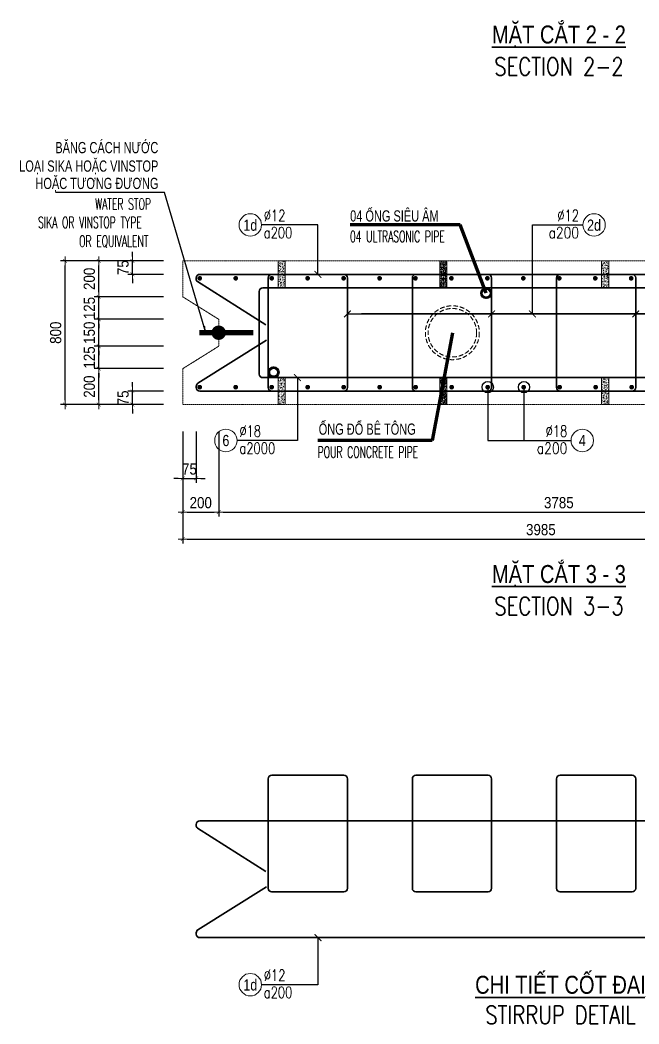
# Model space of a CAD drawing. Header units: millimetres. Extents: x -642477 to 1168880, y -27982 to 330379.
# Drawn here: x 766272 to 776600, y 67882 to 84645 of the extents above; entities that cross this region are included whole.
import ezdxf
from ezdxf.enums import TextEntityAlignment as Align

# ---------------------------------------------------------------- set-up
doc = ezdxf.new("R2010")
doc.units = ezdxf.units.MM
doc.linetypes.add('HIDDEN', pattern=[0.375, 0.25, -0.125])
doc.linetypes.add('HIDDEN2', pattern=[4.7625, 3.175, -1.5875])
doc.layers.get('0').update_dxf_attribs({"lineweight": 20})
doc.layers.get('Defpoints').update_dxf_attribs({"color": 151, "lineweight": 9})
for name, color, linetype, lineweight in [('NDC_S_BEAM', 3, 'HIDDEN2', 20), ('NDC_S_BREAK-LINE', 1, 'Continuous', 15), ('NDC_S_DIAPHGRAM WALL', 3, 'Continuous', 20), ('NDC_S_DIM', 1, 'Continuous', 15), ('NDC_S_ENG TITLE', 3, 'Continuous', 20), ('NDC_S_HATCH MATERIAL', 8, 'Continuous', 13), ('NDC_S_LEADER', 1, 'Continuous', 15), ('NDC_S_LEVEL TEXT', 7, 'Continuous', 20), ('NDC_S_REBAR', 4, 'Continuous', 35), ('NDC_S_VN TEXT', 7, 'Continuous', 20), ('NDC_S_VN TITLE', 6, 'Continuous', 35)]:
    doc.layers.add(name, color=color, linetype=linetype, lineweight=lineweight)
doc.layers.add('NDC_S_REBAR DES.', color=2, linetype='Continuous')
doc.styles.add('ARIAL', font='arial.ttf', dxfattribs={"width": 0.8})
doc.styles.add('NDC_ARIAL', font='arial.ttf', dxfattribs={"width": 0.85})
doc.styles.add('NDC_DIM', font='', dxfattribs={"width": 0.75})
doc.styles.add('NDC_EN TXT', font='romans.shx', dxfattribs={"width": 0.8})
doc.styles.get('NDC_DIM').set_extended_font_data('Dotum')
doc.dimstyles.new('A1-NDC-1-25 (x3)', dxfattribs={"dimscale": 75, "dimtxt": 2.5, "dimasz": 1, "dimexe": 1, "dimexo": 0, "dimgap": 0.8, "dimtad": 1, "dimdec": 0, "dimlfac": 0.333333, "dimdsep": 46, "dimtxsty": 'NDC_ARIAL', "dimblk": 'DIMMARK', "dimcen": 49999.938995, "dimdle": 1.5, "dimclrd": 1, "dimclre": 1, "dimclrt": 3, "dimadec": 0, "dimazin": 0, "dimtfac": 1, "dimtdec": 0, "dimtix": 1, "dimtmove": 2, "dimatfit": 3, "dimfxl": 1, "dimarcsym": 0})
doc.dimstyles.new('NDC_dim_25', dxfattribs={"dimscale": 25, "dimtxt": 2.2, "dimasz": 1.5, "dimexe": 1.5, "dimexo": 2.5, "dimgap": 1, "dimtad": 1, "dimdec": 0, "dimzin": 0, "dimdsep": 46, "dimtxsty": 'NDC_DIM', "dimblk": 'DIMMARK', "dimcen": 0.09, "dimdle": 1.2, "dimclrd": 1, "dimclre": 1, "dimclrt": 3, "dimadec": 0, "dimazin": 0, "dimtfac": 1, "dimtdec": 0, "dimtix": 1, "dimtofl": 0, "dimtmove": 0, "dimatfit": 3, "dimfxl": 6, "dimfxlon": 1, "dimtolj": 1, "dimtzin": 0, "dimarcsym": 0})

# ---------------------------------------------------------------- blocks, each defined once
blk = doc.blocks.new('DIMMARK')
at = {"layer": 'NDC_S_DIM', "color": 1}
blk.add_line((-1.5, 0), (1, 0), dxfattribs=at)
at = {"layer": 'NDC_S_DIM', "color": 2, "const_width": 0.1}
blk.add_lwpolyline([(-0.424, -0.424), (0.424, 0.424)], dxfattribs=at)
blk = doc.blocks.new('*U367')
blk.add_circle((-2.5, 0), 2.5)
at = {"layer": 'NDC_S_VN TEXT', "color": 3, "style": 'NDC_EN TXT', "width": 0.75}
for tag, p in [('DK1', (0.5, 0.85)), ('KC1', (0.5, -2.97))]:
    blk.add_attdef(tag, p, '', height=2.5, dxfattribs=at)
at = {"layer": 'NDC_S_VN TEXT', "color": 7, "style": 'ARIAL', "width": 0.8}
blk.add_attdef('SH2', text='', height=2.5, dxfattribs=at).set_placement((-2.5, 0), align=Align.MIDDLE)
blk = doc.blocks.new('*D1295')
at = {"layer": 'Defpoints', "color": 0, "ltscale": 100, "transparency": 16777216}
for p in [(767584, 78824), (768667, 78824), (768667, 78224)]:
    blk.add_point(p, dxfattribs=at)
at = {"layer": 'NDC_S_DIM', "color": 1, "lineweight": -2, "ltscale": 100, "transparency": 16777216}
for p, q in [((768667, 78824), (767509, 78824)), ((767584, 78299), (767584, 78749)), ((768667, 78224), (767509, 78224))]:
    blk.add_line(p, q, dxfattribs=at)
at = {"layer": 'NDC_S_DIM', "color": 1, "lineweight": -2, "ltscale": 100, "transparency": 16777216, "xscale": 75, "yscale": 75, "zscale": 75}
for p, rotation in [((767584, 78824), 90), ((767584, 78224), 270)]:
    blk.add_blockref('DIMMARK', p, dxfattribs=dict(at, rotation=rotation))
at = {"layer": 'NDC_S_DIM', "color": 3, "ltscale": 100, "transparency": 16777216, "insert": (767428, 78524), "char_height": 187.5, "attachment_point": 5, "rotation": 90, "style": 'NDC_ARIAL'}
blk.add_mtext('200', dxfattribs=at)
blk = doc.blocks.new('*D1296')
at = {"layer": 'Defpoints', "color": 0, "ltscale": 100, "transparency": 16777216}
for p in [(767584, 79199), (768667, 79199), (768667, 78824)]:
    blk.add_point(p, dxfattribs=at)
at = {"layer": 'NDC_S_DIM', "color": 1, "lineweight": -2, "ltscale": 100, "transparency": 16777216}
for p, q in [((767584, 79274), (767584, 79349)), ((768667, 79199), (767509, 79199)), ((767584, 78824), (767584, 79199)), ((768667, 78824), (767509, 78824)), ((767584, 78749), (767584, 78674))]:
    blk.add_line(p, q, dxfattribs=at)
at = {"layer": 'NDC_S_DIM', "color": 1, "lineweight": -2, "ltscale": 100, "transparency": 16777216, "xscale": 75, "yscale": 75, "zscale": 75}
for p, rotation in [((767584, 79199), 270), ((767584, 78824), 90)]:
    blk.add_blockref('DIMMARK', p, dxfattribs=dict(at, rotation=rotation))
at = {"layer": 'NDC_S_DIM', "color": 3, "ltscale": 100, "transparency": 16777216, "insert": (767428, 79011), "char_height": 187.5, "attachment_point": 5, "rotation": 90, "style": 'NDC_ARIAL'}
blk.add_mtext('125', dxfattribs=at)
blk = doc.blocks.new('*D1297')
at = {"layer": 'Defpoints', "color": 0, "ltscale": 100, "transparency": 16777216}
for p in [(767584, 79649), (768667, 79649), (768667, 79199)]:
    blk.add_point(p, dxfattribs=at)
at = {"layer": 'NDC_S_DIM', "color": 1, "lineweight": -2, "ltscale": 100, "transparency": 16777216}
for p, q in [((767584, 79724), (767584, 79799)), ((768667, 79649), (767509, 79649)), ((767584, 79199), (767584, 79649)), ((768667, 79199), (767509, 79199)), ((767584, 79124), (767584, 79049))]:
    blk.add_line(p, q, dxfattribs=at)
at = {"layer": 'NDC_S_DIM', "color": 1, "lineweight": -2, "ltscale": 100, "transparency": 16777216, "xscale": 75, "yscale": 75, "zscale": 75}
for p, rotation in [((767584, 79649), 270), ((767584, 79199), 90)]:
    blk.add_blockref('DIMMARK', p, dxfattribs=dict(at, rotation=rotation))
at = {"layer": 'NDC_S_DIM', "color": 3, "ltscale": 100, "transparency": 16777216, "insert": (767428, 79424), "char_height": 187.5, "attachment_point": 5, "rotation": 90, "style": 'NDC_ARIAL'}
blk.add_mtext('150', dxfattribs=at)
blk = doc.blocks.new('*D1298')
at = {"layer": 'Defpoints', "color": 0, "ltscale": 100, "transparency": 16777216}
for p in [(767584, 80024), (768667, 80024), (768667, 79649)]:
    blk.add_point(p, dxfattribs=at)
at = {"layer": 'NDC_S_DIM', "color": 1, "lineweight": -2, "ltscale": 100, "transparency": 16777216}
for p, q in [((767584, 80099), (767584, 80174)), ((768667, 80024), (767509, 80024)), ((767584, 79649), (767584, 80024)), ((768667, 79649), (767509, 79649)), ((767584, 79574), (767584, 79499))]:
    blk.add_line(p, q, dxfattribs=at)
at = {"layer": 'NDC_S_DIM', "color": 1, "lineweight": -2, "ltscale": 100, "transparency": 16777216, "xscale": 75, "yscale": 75, "zscale": 75}
for p, rotation in [((767584, 80024), 270), ((767584, 79649), 90)]:
    blk.add_blockref('DIMMARK', p, dxfattribs=dict(at, rotation=rotation))
at = {"layer": 'NDC_S_DIM', "color": 3, "ltscale": 100, "transparency": 16777216, "insert": (767428, 79836), "char_height": 187.5, "attachment_point": 5, "rotation": 90, "style": 'NDC_ARIAL'}
blk.add_mtext('125', dxfattribs=at)
blk = doc.blocks.new('*D1299')
at = {"layer": 'Defpoints', "color": 0, "ltscale": 100, "transparency": 16777216}
for p in [(767584, 80624), (768667, 80624), (768667, 80024)]:
    blk.add_point(p, dxfattribs=at)
at = {"layer": 'NDC_S_DIM', "color": 1, "lineweight": -2, "ltscale": 100, "transparency": 16777216}
for p, q in [((768667, 80624), (767509, 80624)), ((767584, 80099), (767584, 80549)), ((768667, 80024), (767509, 80024))]:
    blk.add_line(p, q, dxfattribs=at)
at = {"layer": 'NDC_S_DIM', "color": 1, "lineweight": -2, "ltscale": 100, "transparency": 16777216, "xscale": 75, "yscale": 75, "zscale": 75}
for p, rotation in [((767584, 80624), 90), ((767584, 80024), 270)]:
    blk.add_blockref('DIMMARK', p, dxfattribs=dict(at, rotation=rotation))
at = {"layer": 'NDC_S_DIM', "color": 3, "ltscale": 100, "transparency": 16777216, "insert": (767428, 80324), "char_height": 187.5, "attachment_point": 5, "rotation": 90, "style": 'NDC_ARIAL'}
blk.add_mtext('200', dxfattribs=at)
blk = doc.blocks.new('*D1300')
at = {"layer": 'Defpoints', "color": 0, "ltscale": 100, "transparency": 16777216}
for p in [(767022, 80624), (768667, 80624), (768667, 78224)]:
    blk.add_point(p, dxfattribs=at)
at = {"layer": 'NDC_S_DIM', "color": 1, "lineweight": -2, "ltscale": 100, "transparency": 16777216}
for p, q in [((768667, 80624), (766947, 80624)), ((767022, 78299), (767022, 80549)), ((768667, 78224), (766947, 78224))]:
    blk.add_line(p, q, dxfattribs=at)
at = {"layer": 'NDC_S_DIM', "color": 1, "lineweight": -2, "ltscale": 100, "transparency": 16777216, "xscale": 75, "yscale": 75, "zscale": 75}
for p, rotation in [((767022, 80624), 90), ((767022, 78224), 270)]:
    blk.add_blockref('DIMMARK', p, dxfattribs=dict(at, rotation=rotation))
at = {"layer": 'NDC_S_DIM', "color": 3, "ltscale": 100, "transparency": 16777216, "insert": (766866, 79424), "char_height": 187.5, "attachment_point": 5, "rotation": 90, "style": 'NDC_ARIAL'}
blk.add_mtext('800', dxfattribs=at)
blk = doc.blocks.new('*D1301')
at = {"layer": 'Defpoints', "color": 0, "ltscale": 100, "transparency": 16777216}
for p in [(768147, 78449), (768667, 78449), (768667, 78224)]:
    blk.add_point(p, dxfattribs=at)
at = {"layer": 'NDC_S_DIM', "color": 1, "lineweight": -2, "ltscale": 100, "transparency": 16777216}
for p, q in [((768147, 78524), (768147, 78599)), ((768667, 78449), (768072, 78449)), ((768147, 78224), (768147, 78449)), ((768667, 78224), (768072, 78224)), ((768147, 78149), (768147, 78074))]:
    blk.add_line(p, q, dxfattribs=at)
at = {"layer": 'NDC_S_DIM', "color": 1, "lineweight": -2, "ltscale": 100, "transparency": 16777216, "xscale": 75, "yscale": 75, "zscale": 75}
for p, rotation in [((768147, 78449), 270), ((768147, 78224), 90)]:
    blk.add_blockref('DIMMARK', p, dxfattribs=dict(at, rotation=rotation))
at = {"layer": 'NDC_S_DIM', "color": 3, "ltscale": 100, "transparency": 16777216, "insert": (767991, 78336), "char_height": 187.5, "attachment_point": 5, "rotation": 90, "style": 'NDC_ARIAL'}
blk.add_mtext('75', dxfattribs=at)
blk = doc.blocks.new('*D1302')
at = {"layer": 'Defpoints', "color": 0, "ltscale": 100, "transparency": 16777216}
for p in [(768147, 80624), (768667, 80624), (768667, 80399)]:
    blk.add_point(p, dxfattribs=at)
at = {"layer": 'NDC_S_DIM', "color": 1, "lineweight": -2, "ltscale": 100, "transparency": 16777216}
for p, q in [((768147, 80699), (768147, 80774)), ((768667, 80624), (768072, 80624)), ((768147, 80399), (768147, 80624)), ((768667, 80399), (768072, 80399)), ((768147, 80324), (768147, 80249))]:
    blk.add_line(p, q, dxfattribs=at)
at = {"layer": 'NDC_S_DIM', "color": 1, "lineweight": -2, "ltscale": 100, "transparency": 16777216, "xscale": 75, "yscale": 75, "zscale": 75}
for p, rotation in [((768147, 80624), 270), ((768147, 80399), 90)]:
    blk.add_blockref('DIMMARK', p, dxfattribs=dict(at, rotation=rotation))
at = {"layer": 'NDC_S_DIM', "color": 3, "ltscale": 100, "transparency": 16777216, "insert": (767991, 80511), "char_height": 187.5, "attachment_point": 5, "rotation": 90, "style": 'NDC_ARIAL'}
blk.add_mtext('75', dxfattribs=at)
blk = doc.blocks.new('Ong sieu am')
at = {"layer": 'NDC_S_HATCH MATERIAL'}
h = blk.add_hatch(dxfattribs=at)
h.set_pattern_fill('ANSI31', color=256, scale=20)
h.set_pattern_definition([(45, (0, 0), (-1.76776695, 1.76776695), [])])
h.paths.add_polyline_path([(-7119.3, 51158.9, 1), (-7179.3, 51158.9, 1)])
h.paths.add_polyline_path([(-7171.3, 51158.9, -1), (-7127.3, 51158.9, -1)], flags=16)
at = {"layer": 'NDC_S_REBAR DES.'}
for radius in [30, 22]:
    blk.add_circle((-7149.3, 51158.9), radius, dxfattribs=at)
blk = doc.blocks.new('ong do BT')
at = {"layer": 'NDC_S_HATCH MATERIAL', "linetype": 'HIDDEN', "ltscale": 100}
for radius in [150, 135]:
    blk.add_circle((-6323.7, 51237.8), radius, dxfattribs=at)
blk = doc.blocks.new('*D1311')
at = {"layer": 'Defpoints', "color": 0, "ltscale": 100, "transparency": 16777216}
for p in [(768987, 77777), (769212, 77777), (769212, 76992)]:
    blk.add_point(p, dxfattribs=at)
at = {"layer": 'NDC_S_DIM', "color": 1, "lineweight": -2, "ltscale": 100, "transparency": 16777216}
for p, q in [((768987, 77777), (768987, 76917)), ((769212, 77777), (769212, 76917)), ((768912, 76992), (768837, 76992)), ((768987, 76992), (769212, 76992)), ((769287, 76992), (769362, 76992))]:
    blk.add_line(p, q, dxfattribs=at)
at = {"layer": 'NDC_S_DIM', "color": 1, "lineweight": -2, "ltscale": 100, "transparency": 16777216, "xscale": 75, "yscale": 75, "zscale": 75}
blk.add_blockref('DIMMARK', (768987, 76992), dxfattribs=at)
at = {"layer": 'NDC_S_DIM', "color": 1, "lineweight": -2, "ltscale": 100, "transparency": 16777216, "xscale": 75, "yscale": 75, "zscale": 75, "rotation": 180}
blk.add_blockref('DIMMARK', (769212, 76992), dxfattribs=at)
at = {"layer": 'NDC_S_DIM', "color": 3, "ltscale": 100, "transparency": 16777216, "insert": (769099, 77147), "char_height": 187.5, "attachment_point": 5, "style": 'NDC_ARIAL'}
blk.add_mtext('75', dxfattribs=at)
blk = doc.blocks.new('*D1313')
at = {"layer": 'Defpoints', "color": 0, "ltscale": 100, "transparency": 16777216}
for p in [(768987, 77777), (769587, 77777), (769587, 76429)]:
    blk.add_point(p, dxfattribs=at)
at = {"layer": 'NDC_S_DIM', "color": 1, "lineweight": -2, "ltscale": 100, "transparency": 16777216}
for p, q in [((768987, 77777), (768987, 76354)), ((769587, 77777), (769587, 76354)), ((769062, 76429), (769512, 76429))]:
    blk.add_line(p, q, dxfattribs=at)
at = {"layer": 'NDC_S_DIM', "color": 1, "lineweight": -2, "ltscale": 100, "transparency": 16777216, "xscale": 75, "yscale": 75, "zscale": 75, "rotation": 180}
blk.add_blockref('DIMMARK', (768987, 76429), dxfattribs=at)
at = {"layer": 'NDC_S_DIM', "color": 1, "lineweight": -2, "ltscale": 100, "transparency": 16777216, "xscale": 75, "yscale": 75, "zscale": 75}
blk.add_blockref('DIMMARK', (769587, 76429), dxfattribs=at)
at = {"layer": 'NDC_S_DIM', "color": 3, "ltscale": 100, "transparency": 16777216, "insert": (769287, 76585), "char_height": 187.5, "attachment_point": 5, "style": 'NDC_ARIAL'}
blk.add_mtext('200', dxfattribs=at)
blk = doc.blocks.new('*D1314')
at = {"layer": 'Defpoints', "color": 0, "ltscale": 100, "transparency": 16777216}
for p in [(769587, 77777), (780942, 77777), (780942, 76429)]:
    blk.add_point(p, dxfattribs=at)
at = {"layer": 'NDC_S_DIM', "color": 1, "lineweight": -2, "ltscale": 100, "transparency": 16777216}
for p, q in [((769587, 77777), (769587, 76354)), ((780942, 77777), (780942, 76354)), ((769662, 76429), (780867, 76429))]:
    blk.add_line(p, q, dxfattribs=at)
at = {"layer": 'NDC_S_DIM', "color": 1, "lineweight": -2, "ltscale": 100, "transparency": 16777216, "xscale": 75, "yscale": 75, "zscale": 75, "rotation": 180}
blk.add_blockref('DIMMARK', (769587, 76429), dxfattribs=at)
at = {"layer": 'NDC_S_DIM', "color": 1, "lineweight": -2, "ltscale": 100, "transparency": 16777216, "xscale": 75, "yscale": 75, "zscale": 75}
blk.add_blockref('DIMMARK', (780942, 76429), dxfattribs=at)
at = {"layer": 'NDC_S_DIM', "color": 3, "ltscale": 100, "transparency": 16777216, "insert": (775264, 76585), "char_height": 187.5, "attachment_point": 5, "style": 'NDC_ARIAL'}
blk.add_mtext('3785', dxfattribs=at)
blk = doc.blocks.new('*D1316')
at = {"layer": 'Defpoints', "color": 0, "ltscale": 100, "transparency": 16777216}
for p in [(768987, 77777), (780942, 77777), (780942, 75979)]:
    blk.add_point(p, dxfattribs=at)
at = {"layer": 'NDC_S_DIM', "color": 1, "lineweight": -2, "ltscale": 100, "transparency": 16777216}
for p, q in [((768987, 77777), (768987, 75904)), ((780942, 77777), (780942, 75904)), ((769062, 75979), (780867, 75979))]:
    blk.add_line(p, q, dxfattribs=at)
at = {"layer": 'NDC_S_DIM', "color": 1, "lineweight": -2, "ltscale": 100, "transparency": 16777216, "xscale": 75, "yscale": 75, "zscale": 75, "rotation": 180}
blk.add_blockref('DIMMARK', (768987, 75979), dxfattribs=at)
at = {"layer": 'NDC_S_DIM', "color": 1, "lineweight": -2, "ltscale": 100, "transparency": 16777216, "xscale": 75, "yscale": 75, "zscale": 75}
blk.add_blockref('DIMMARK', (780942, 75979), dxfattribs=at)
at = {"layer": 'NDC_S_DIM', "color": 3, "ltscale": 100, "transparency": 16777216, "insert": (774964, 76135), "char_height": 187.5, "attachment_point": 5, "style": 'NDC_ARIAL'}
blk.add_mtext('3985', dxfattribs=at)
blk = doc.blocks.new('con ke BT')
at = {"layer": 'NDC_S_HATCH MATERIAL'}
h = blk.add_hatch(dxfattribs=at)
h.set_pattern_fill('AR-CONC', color=256, scale=2)
h.set_pattern_definition([(50, (0, 0), (14.3452037, -1.2550427), [1.5, -16.5]), (355, (0, 0), (-2.7750267, 15.0438427), [1.2, -13.2]), (100.451444, (1.195, -0.105), (11.570177, 13.7888), [1.274804, -14.0228422]), (46.1842, (0, 4), (21.3448266, -3.3103856), [2.25, -24.75]), (96.635635, (1.779, 3.724), (18.693239, 19.482372), [1.912207, -21.034275]), (351.184164, (0, 4), (18.693239, 19.482372), [1.8, -19.8]), (21, (2, 3), (11.938141, -8.0523778), [1.5, -16.5]), (326, (2, 3), (4.8663066, 14.503001), [1.2, -13.2]), (71.451445, (2.995, 2.329), (16.8044475, 6.450623), [1.274804, -14.0228422]), (37.5, (0, 0), (0.2431971, 6.6578771), [0, -13.04, 0, -13.4, 0, -13.25]), (7.5, (0, 0), (5.2613907, 7.8882342), [0, -7.64, 0, -12.74, 0, -5.05]), (327.5, (-4.46, 0), (10.6764487, -0.45109743), [0, -5, 0, -15.6, 0, -20.7]), (317.5, (-6.46, 0), (11.6637234, 2.0020996), [0, -6.5, 0, -10.36, 0, -14.7])])
h.paths.add_polyline_path([(-7076.9, 51430.9), (-7116.9, 51430.9), (-7116.9, 51280.9), (-7076.9, 51280.9)])
at = {"layer": 'NDC_S_BREAK-LINE'}
blk.add_lwpolyline([(-7116.9, 51430.9), (-7116.9, 51280.9), (-7076.9, 51280.9), (-7076.9, 51430.9)], close=True, dxfattribs=at)
blk = doc.blocks.new('*U1291')
at = {"layer": 'NDC_S_LEADER', "xscale": 3, "yscale": 3, "zscale": 3}
blk.add_blockref('con ke BT', (21291, -154068), dxfattribs=at)
blk = doc.blocks.new('*U1292')
at = {"layer": 'NDC_S_DIM', "color": 0, "linetype": 'ByBlock', "lineweight": -2, "transparency": 16777216}
for p in [(0, 0), (2700, 0), (5400, 0), (8100, 0)]:
    blk.add_blockref('*U1291', p, dxfattribs=at)
blk = doc.blocks.new('*U1293')
at = {"layer": 'NDC_S_LEADER', "xscale": 3, "yscale": 3, "zscale": 3}
blk.add_blockref('con ke BT', (21291, -154068), dxfattribs=at)
blk = doc.blocks.new('*U1294')
at = {"layer": 'NDC_S_DIM', "color": 0, "linetype": 'ByBlock', "lineweight": -2, "transparency": 16777216}
for p in [(0, 0), (2700, 0), (5400, 0), (8100, 0)]:
    blk.add_blockref('*U1293', p, dxfattribs=at)
blk = doc.blocks.new('*U366')
blk.add_circle((2.5, 0), 2.5)
at = {"layer": 'NDC_S_VN TEXT', "color": 3, "style": 'NDC_EN TXT'}
for tag, width, p in [('DK2', 0.75, (-0.85, 0.85)), ('KC2', 0.8, (-0.85, -2.97))]:
    blk.add_attdef(tag, text='', height=2.5, dxfattribs=dict(at, width=width)).set_placement(p, align=Align.RIGHT)
at = {"layer": 'NDC_S_VN TEXT', "color": 7, "style": 'ARIAL', "width": 0.8}
blk.add_attdef('SH3', text='', height=2.5, dxfattribs=at).set_placement((2.5, 0), align=Align.MIDDLE)
blk = doc.blocks.new('kata_block_THEP')
at = {"layer": 'NDC_S_REBAR', "color": 0}
for p, q in [((-0.5, 0), (0.5, 0)), ((-0.35, 0.35), (0.35, -0.35)), ((0.35, 0.35), (-0.35, -0.35)), ((0, 0.5), (0, -0.5))]:
    blk.add_line(p, q, dxfattribs=at)
at = {"layer": 'NDC_S_REBAR', "color": 0, "const_width": 0.0833}
blk.add_lwpolyline([(-0.5, 0, 1), (0.5, 0, 1), (-0.5, 0, 1)], format="xyb", dxfattribs=at)
blk = doc.blocks.new('*U1287')
at = {"layer": 'NDC_S_REBAR', "ltscale": 80, "xscale": 72, "yscale": 72, "zscale": 72}
blk.add_blockref('kata_block_THEP', (0, 0), dxfattribs=at)
blk = doc.blocks.new('*U1288')
at = {"layer": 'NDC_S_LEVEL TEXT', "color": 0, "linetype": 'ByBlock', "lineweight": -2, "transparency": 16777216}
for p in [(0, 0), (600.9, 0), (1201.8, 0), (1802.7, 0), (2403.6, 0), (3004.5, 0), (3605.4, 0), (4206.3, 0), (4807.2, 0), (5408.1, 0), (6009, 0), (6609.9, 0), (7210.8, 0), (7811.7, 0), (8412.6, 0), (9013.5, 0), (9614.4, 0), (10215.3, 0), (10816.2, 0)]:
    blk.add_blockref('*U1287', p, dxfattribs=at)
blk = doc.blocks.new('*U1289')
at = {"layer": 'NDC_S_REBAR', "ltscale": 80, "xscale": 72, "yscale": 72, "zscale": 72}
blk.add_blockref('kata_block_THEP', (0, 0), dxfattribs=at)
blk = doc.blocks.new('*U1290')
at = {"layer": 'NDC_S_LEVEL TEXT', "color": 0, "linetype": 'ByBlock', "lineweight": -2, "transparency": 16777216}
for p in [(0, 0), (600, 0), (1200, 0), (1800, 0), (2400, 0), (3000, 0), (3600, 0), (4200, 0), (4800, 0), (5400, 0), (6000, 0), (6600, 0), (7200, 0), (7800, 0), (8400, 0), (9000, 0), (9600, 0), (10200, 0), (10800, 0)]:
    blk.add_blockref('*U1289', p, dxfattribs=at)

msp = doc.modelspace()

# ---------------------------------------------------------------- linework, layer by layer
at = {"layer": 'NDC_S_BEAM'}
msp.add_lwpolyline([(780941.7, 78223.9), (780941.7, 78823.9), (781541.7, 79198.9), (781541.7, 79648.9), (780941.7, 80023.9), (780941.7, 80623.9), (768986.6, 80623.9), (768986.6, 80023.9), (769586.6, 79648.9), (769586.6, 79198.9), (768986.6, 78823.9), (768986.6, 78223.9)], close=True, dxfattribs=at)
at = {"layer": 'NDC_S_DIAPHGRAM WALL', "ltscale": 50, "const_width": 90}
msp.add_lwpolyline([(769264.5, 79423.9), (770164.5, 79423.9)], dxfattribs=at)
at = {"layer": 'NDC_S_DIAPHGRAM WALL', "ltscale": 50, "const_width": 120}
msp.add_lwpolyline([(769526.6, 79423.9, 1), (769646.6, 79423.9, 1)], format="xyb", close=True, dxfattribs=at)
at = {"layer": 'NDC_S_REBAR'}
for points in [[(770382.2, 79298.2), (769239.8, 78581.3, 0.2585925), (769211.6, 78530.4), (769211.6, 78508.9, 0.4142136), (769271.6, 78448.9), (780656.7, 78448.9, 0.4142136), (780716.7, 78508.9), (780716.7, 80338.9, 0.4142136), (780656.7, 80398.9), (769271.6, 80398.9, 0.4142136), (769211.6, 80338.9), (769211.6, 80323.1, 0.2239077), (769233.4, 80276.8), (770371, 79555.9)], [(770382.2, 70171.7), (769239.8, 69454.7, 0.2585925), (769211.6, 69403.8), (769211.6, 69382.3, 0.4142136), (769271.6, 69322.3), (780656.7, 69322.3, 0.4142136), (780716.7, 69382.3), (780716.7, 71212.3, 0.4142136), (780656.7, 71272.3), (769271.6, 71272.3, 0.4142136), (769211.6, 71212.3), (769211.6, 71196.6, 0.2239077), (769233.4, 71150.3), (770371, 70429.4)]]:
    msp.add_lwpolyline(points, format="xyb", dxfattribs=at)
for points in [[(770473.5, 80398.9), (771674.8, 80398.9, -0.4142136), (771734.8, 80338.9), (771734.8, 78508.9, -0.4142136), (771674.8, 78448.9), (770473.5, 78448.9, -0.4142136), (770413.5, 78508.9), (770413.5, 80338.9, -0.4142136)], [(772879.5, 80398.9), (774080.8, 80398.9, -0.4142136), (774140.8, 80338.9), (774140.8, 78508.9, -0.4142136), (774080.8, 78448.9), (772879.5, 78448.9, -0.4142136), (772819.5, 78508.9), (772819.5, 80338.9, -0.4142136)], [(775285.5, 80398.9), (776486.8, 80398.9, -0.4142136), (776546.8, 80338.9), (776546.8, 78508.9, -0.4142136), (776486.8, 78448.9), (775285.5, 78448.9, -0.4142136), (775225.5, 78508.9), (775225.5, 80338.9, -0.4142136)], [(770321.6, 80173.9), (780431.7, 80173.9, -0.4142136), (780491.7, 80113.9), (780491.7, 78733.9, -0.4142136), (780431.7, 78673.9), (770321.6, 78673.9, -0.4142136), (770261.6, 78733.9), (770261.6, 80113.9, -0.4142136)], [(770473.5, 72036), (771674.8, 72036, -0.4142136), (771734.8, 71976), (771734.8, 70146, -0.4142136), (771674.8, 70086), (770473.5, 70086, -0.4142136), (770413.5, 70146), (770413.5, 71976, -0.4142136)], [(772879.5, 72036), (774080.8, 72036, -0.4142136), (774140.8, 71976), (774140.8, 70146, -0.4142136), (774080.8, 70086), (772879.5, 70086, -0.4142136), (772819.5, 70146), (772819.5, 71976, -0.4142136)], [(775285.5, 72036), (776486.8, 72036, -0.4142136), (776546.8, 71976), (776546.8, 70146, -0.4142136), (776486.8, 70086), (775285.5, 70086, -0.4142136), (775225.5, 70146), (775225.5, 71976, -0.4142136)]]:
    msp.add_lwpolyline(points, format="xyb", close=True, dxfattribs=at)

# ---------------------------------------------------------------- block references
at = {"layer": 'NDC_S_DIM', "ltscale": 80, "xscale": 75, "yscale": 75, "zscale": 75}
for name, p, values in [('*U367', (770302, 81223.9), {'SH2': '1d', 'DK1': '%%c12', 'KC1': 'a200'}), ('*U366', (775663.8, 81223.9), {'SH3': '2d', 'DK2': '%%c12', 'KC2': 'a200'}), ('*U367', (769894.6, 77623.9), {'SH2': '6', 'DK1': '%%C18', 'KC1': 'a2000'}), ('*U366', (775468.3, 77623.9), {'SH3': '4', 'DK2': '%%C18', 'KC2': 'a200'}), ('*U367', (770302, 68537.1), {'SH2': '1d', 'DK1': '%%c12', 'KC1': 'a200'})]:
    msp.add_blockref(name, p, dxfattribs=at).add_auto_attribs(values)
at = {"layer": 'NDC_S_DIM'}
for name, p in [('*U1292', (770636.6, 80398.9)), ('*U1294', (770636.6, 78448.9))]:
    msp.add_blockref(name, p, dxfattribs=at)
at = {"layer": 'NDC_S_LEADER', "xscale": 3, "yscale": 3, "zscale": 3}
for name, p in [('Ong sieu am', (795498.7, -73392.7)), ('ong do BT', (792457.8, -74289.6)), ('Ong sieu am', (791951.4, -74712.7))]:
    msp.add_blockref(name, p, dxfattribs=at)
at = {"layer": 'NDC_S_LEVEL TEXT', "extrusion": (0, 0, -1), "xscale": -1, "zscale": -1}
msp.add_blockref('*U1290', (-769271.1, 80332.9), dxfattribs=at)
at = {"layer": 'NDC_S_LEVEL TEXT', "xscale": -1, "rotation": 180}
msp.add_blockref('*U1288', (769271.1, 78514.9), dxfattribs=at)

# ---------------------------------------------------------------- texts
at = {"layer": 'NDC_S_ENG TITLE', "style": 'NDC_EN TXT', "width": 0.8}
for s, p in [('SECTION 2-2', (775265.2, 83870.1)), ('SECTION 3-3', (775265.2, 74860.2)), ('STIRRUP DETAIL', (775291.6, 68031.7))]:
    msp.add_text(s, height=300, dxfattribs=at).set_placement(p, align=Align.MIDDLE)
at = {"layer": 'NDC_S_ENG TITLE', "style": 'NDC_EN TXT', "width": 0.6}
for s, p in [('WATER STOP', (767525.4, 81573.5)), ('SIKA OR VINSTOP TYPE', (766571.8, 81264.9)), ('OR EQUIVALENT', (767257.5, 80951.4)), ('04 ULTRASONIC PIPE', (771778.1, 81030.2)), ('POUR CONCRETE PIPE', (771239.1, 77430.2))]:
    msp.add_text(s, height=187.5, dxfattribs=at).set_placement(p, align=Align.MIDDLE_LEFT)
at = {"layer": 'NDC_S_LEVEL TEXT', "style": 'NDC_ARIAL', "width": 0.7}
for s, p in [('BĂNG CÁCH NƯỚC', (766859.4, 82515.6)), ('LOẠI SIKA HOẶC VINSTOP', (766256.7, 82207)), ('HOẶC TƯƠNG ĐƯƠNG', (766528.3, 81917.6)), ('04 ỐNG SIÊU ÂM', (771780.6, 81374.4)), ('ỐNG ĐỔ BÊ TÔNG', (771255.9, 77814.3))]:
    msp.add_text(s, height=187.5, dxfattribs=at).set_placement(p, align=Align.MIDDLE_LEFT)
at = {"layer": 'NDC_S_VN TITLE', "style": 'NDC_ARIAL', "width": 0.8}
for s, p in [('%%UMẶT CẮT 2 - 2', (775265.2, 84416.6)), ('%%UMẶT CẮT 3 - 3', (775265.2, 75406.8)), ('%%UCHI TIẾT CỐT ĐAI', (775291.6, 68578.2))]:
    msp.add_text(s, height=300, dxfattribs=at).set_placement(p, align=Align.MIDDLE)

# ---------------------------------------------------------------- dimensions: what is measured, and where the dimension line sits
at = {"layer": 'NDC_S_DIM', "ltscale": 100}
for base, p1, p2, picture, middle in [((767021.5, 80623.9), (768667.3, 78223.9), (768667.3, 80623.9), '*D1300', (766865.8, 79423.9)), ((767584, 80623.9), (768667.3, 80023.9), (768667.3, 80623.9), '*D1299', (767428.3, 80323.9)), ((768146.5, 80623.9), (768667.3, 80398.9), (768667.3, 80623.9), '*D1302', (767991.2, 80511.4)), ((767584, 80023.9), (768667.3, 79648.9), (768667.3, 80023.9), '*D1298', (767428.3, 79836.4)), ((767584, 79648.9), (768667.3, 79198.9), (768667.3, 79648.9), '*D1297', (767428.3, 79423.9)), ((767584, 79198.9), (768667.3, 78823.9), (768667.3, 79198.9), '*D1296', (767428.3, 79011.4)), ((767584, 78823.9), (768667.3, 78223.9), (768667.3, 78823.9), '*D1295', (767428.3, 78523.9)), ((768146.5, 78448.9), (768667.3, 78223.9), (768667.3, 78448.9), '*D1301', (767991.2, 78336.4))]:
    dim = msp.add_linear_dim(base=base, p1=p1, p2=p2, angle=90, dimstyle='A1-NDC-1-25 (x3)', dxfattribs=at)
    dim.commit()
    dim.dimension.update_dxf_attribs({"geometry": picture, "text_midpoint": middle})
for base, p1, p2, picture, middle in [((769211.6, 76991.7), (768986.6, 77777.3), (769211.6, 77777.3), '*D1311', (769099.1, 77147)), ((769586.6, 76429.2), (768986.6, 77777.3), (769586.6, 77777.3), '*D1313', (769286.6, 76584.9)), ((780941.7, 75979.2), (768986.6, 77777.3), (780941.7, 77777.3), '*D1316', (774964.2, 76135)), ((780941.7, 76429.2), (769586.6, 77777.3), (780941.7, 77777.3), '*D1314', (775264.2, 76585))]:
    dim = msp.add_linear_dim(base=base, p1=p1, p2=p2, dimstyle='A1-NDC-1-25 (x3)', dxfattribs=at)
    dim.commit()
    dim.dimension.update_dxf_attribs({"geometry": picture, "text_midpoint": middle})

# ---------------------------------------------------------------- leaders
at = {"layer": 'NDC_S_LEADER'}
for points, override in [([(769374, 79423.9), (768682.7, 81767.2), (766860.3, 81767.2)], {"dimasz": 4.5}), ([(771243.2, 80398.9), (771243.2, 81223.9), (770302, 81223.9)], {"dimasz": 4.5, "dimldrblk": 'ArchTick'}), ([(774050.8, 80083.9), (773615.2, 81223.9), (771781.5, 81223.9)], {"dimasz": 4.5, "dimlwd": 65533}), ([(774822.1, 79738.1), (774822.1, 81223.9), (775663.8, 81223.9)], {"dimasz": 4.5, "dimldrblk": 'ArchTick'}), ([(771734.8, 79738.1), (779249.9, 79738.1)], {"dimasz": 4.5, "dimldrblk": 'ArchTick'}), ([(780155.8, 79738.1), (771970.7, 79738.1)], {"dimasz": 4.5, "dimldrblk": 'ArchTick'}), ([(774140.8, 79738.1), (779249.9, 79738.1)], {"dimasz": 4.5, "dimldrblk": 'ArchTick'}), ([(776546.8, 79738.1), (779249.9, 79738.1)], {"dimasz": 4.5, "dimldrblk": 'ArchTick'}), ([(773486.6, 79423.9), (773150.2, 77623.9), (771240, 77623.9)], {"dimasz": 4.5, "dimlwd": 65533}), ([(770900.5, 78673.9), (770900.5, 77623.9), (769894.6, 77623.9)], {"dimasz": 4.5, "dimldrblk": 'ArchTick'}), ([(774078.3, 78514.9), (774078.3, 77623.9), (775468.3, 77623.9)], {"dimasz": 7.5, "dimldrblk": 'DotBlank'}), ([(774681.9, 78514.9), (774681.9, 77623.9), (775468.3, 77623.9)], {"dimasz": 7.5, "dimldrblk": 'DotBlank'}), ([(771243.2, 69322.3), (771243.2, 68537.1), (770302, 68537.1)], {"dimasz": 4.5, "dimldrblk": 'ArchTick'})]:
    msp.add_leader(points, dimstyle='NDC_dim_25', override=override, dxfattribs=at)

doc.saveas('drawing.dxf')
